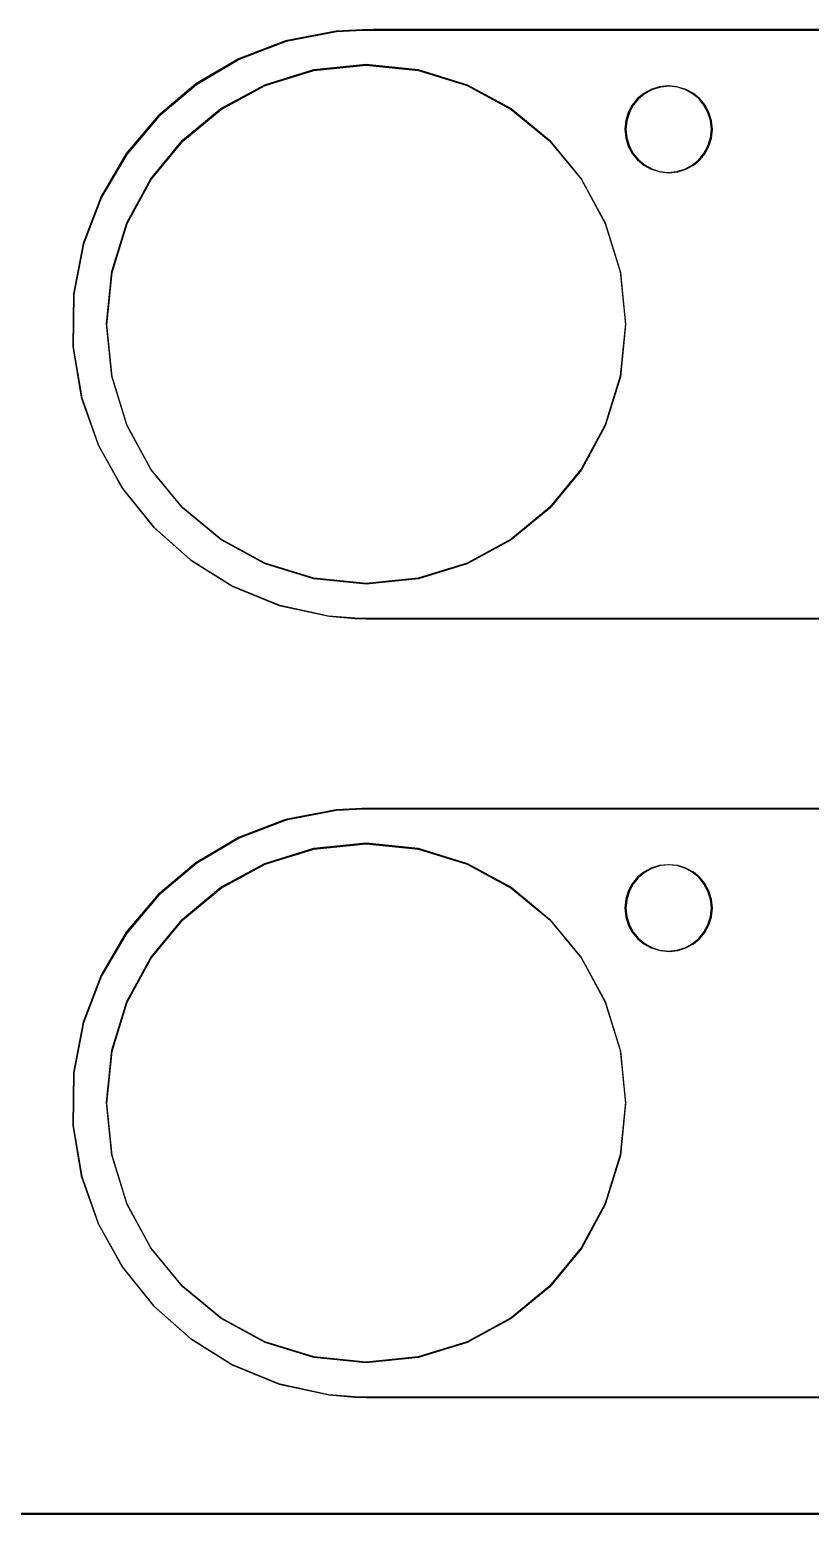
# Model space of a CAD drawing. Extents: x 1 to 47.7, y 0.2 to 35.
# Drawn here: x 23.462 to 24.365, y 4.851 to 6.567 of the extents above; entities that cross this region are included whole.
import ezdxf

# ---------------------------------------------------------------- set-up
doc = ezdxf.new("R2010")
doc.units = 0
doc.header["$MEASUREMENT"] = 0
for name, color, linetype in [('4_1__5U__UP_TO_TWO_IO_BOAR', 7, 'CONTINUOUS'), ('4_2__5U__FRONT_PANEL_W_24_', 7, 'CONTINUOUS'), ('5_1___24__TARGET_LEDS___12', 7, 'CONTINUOUS')]:
    doc.layers.add(name, color=color, linetype=linetype)

msp = doc.modelspace()

# ---------------------------------------------------------------- linework, layer by layer
at = {"layer": '4_1__5U__UP_TO_TWO_IO_BOAR'}
for points in [[(24.6703, 6.5665), (24.2571, 6.5665), (24.1619, 6.5665), (24.075, 6.5665), (23.9988, 6.5665), (23.9359, 6.5665), (23.8888, 6.5665), (23.86, 6.5665), (23.8475, 6.5665), (23.8172, 6.5648), (23.7589, 6.5536), (23.7046, 6.5329), (23.6552, 6.5037), (23.6116, 6.4668), (23.5747, 6.4232), (23.5454, 6.3738), (23.5248, 6.3195), (23.5136, 6.2612), (23.5128, 6.2004), (23.5226, 6.1416), (23.5419, 6.0867), (23.57, 6.0366), (23.6058, 5.9921), (23.6486, 5.9542), (23.6972, 5.9238), (23.7509, 5.9018), (23.8086, 5.8893), (23.8387, 5.8868), (23.8519, 5.8865), (23.8555, 5.8865), (23.8786, 5.8865), (23.9207, 5.8865), (23.9794, 5.8865), (24.052, 5.8865), (24.1361, 5.8865), (24.2292, 5.8865), (24.4323, 5.8865)], [(24.6703, 5.6665), (24.2571, 5.6665), (24.1619, 5.6665), (24.075, 5.6665), (23.9988, 5.6665), (23.9359, 5.6665), (23.8888, 5.6665), (23.86, 5.6665), (23.8475, 5.6665), (23.8172, 5.6648), (23.7589, 5.6536), (23.7046, 5.6329), (23.6552, 5.6037), (23.6116, 5.5668), (23.5747, 5.5232), (23.5454, 5.4738), (23.5248, 5.4195), (23.5136, 5.3612), (23.5128, 5.3004), (23.5226, 5.2417), (23.5419, 5.1867), (23.57, 5.1366), (23.6058, 5.0921), (23.6486, 5.0542), (23.6972, 5.0238), (23.7509, 5.0018), (23.8086, 4.9893), (23.8387, 4.9868), (23.8519, 4.9865), (23.8555, 4.9865), (23.8786, 4.9865), (23.9207, 4.9865), (23.9794, 4.9865), (24.052, 4.9865), (24.1361, 4.9865), (24.2292, 4.9865), (24.4323, 4.9865)], [(23.2973, 4.8514), (23.4647, 4.8514), (23.6321, 4.8514), (23.7982, 4.8514), (23.8804, 4.8514), (23.9617, 4.8514), (24.042, 4.8514), (24.1212, 4.8514), (24.1991, 4.8514), (24.2755, 4.8514), (24.3503, 4.8514), (24.4233, 4.8514)]]:
    msp.add_lwpolyline(points, dxfattribs=at)
for points in [[(23.5516, 6.2263), (23.5577, 6.2868), (23.5751, 6.3431), (23.6028, 6.3941), (23.6394, 6.4385), (23.6838, 6.4751), (23.7348, 6.5028), (23.7911, 6.5202), (23.8516, 6.5263), (23.912, 6.5202), (23.9683, 6.5028), (24.0193, 6.4751), (24.0637, 6.4385), (24.1003, 6.3941), (24.128, 6.3431), (24.1454, 6.2868), (24.1515, 6.2263), (24.1454, 6.1659), (24.128, 6.1096), (24.1003, 6.0586), (24.0637, 6.0142), (24.0193, 5.9776), (23.9683, 5.9499), (23.912, 5.9324), (23.8516, 5.9263), (23.7911, 5.9324), (23.7348, 5.9499), (23.6838, 5.9776), (23.6394, 6.0142), (23.6028, 6.0586), (23.5751, 6.1096), (23.5577, 6.1659)], [(24.2019, 6.402), (24.2119, 6.403), (24.2213, 6.406), (24.2298, 6.4106), (24.2372, 6.4167), (24.2433, 6.4241), (24.2479, 6.4326), (24.2508, 6.4419), (24.2518, 6.452), (24.2508, 6.4621), (24.2479, 6.4715), (24.2433, 6.48), (24.2372, 6.4874), (24.2298, 6.4935), (24.2213, 6.4981), (24.2119, 6.501), (24.2019, 6.502), (24.1918, 6.501), (24.1824, 6.4981), (24.1739, 6.4935), (24.1665, 6.4874), (24.1604, 6.48), (24.1558, 6.4715), (24.1529, 6.4621), (24.1518, 6.452), (24.1529, 6.4419), (24.1558, 6.4326), (24.1604, 6.4241), (24.1665, 6.4167), (24.1739, 6.4106), (24.1824, 6.406), (24.1918, 6.403)], [(23.5516, 5.3263), (23.5577, 5.3868), (23.5751, 5.4431), (23.6028, 5.4941), (23.6394, 5.5385), (23.6838, 5.5751), (23.7348, 5.6028), (23.7911, 5.6202), (23.8516, 5.6263), (23.912, 5.6202), (23.9683, 5.6028), (24.0193, 5.5751), (24.0637, 5.5385), (24.1003, 5.4941), (24.128, 5.4431), (24.1455, 5.3868), (24.1515, 5.3263), (24.1455, 5.2659), (24.128, 5.2096), (24.1003, 5.1586), (24.0637, 5.1142), (24.0193, 5.0776), (23.9683, 5.0499), (23.912, 5.0324), (23.8516, 5.0263), (23.7911, 5.0324), (23.7348, 5.0499), (23.6838, 5.0776), (23.6394, 5.1142), (23.6028, 5.1586), (23.5751, 5.2096), (23.5577, 5.2659)], [(24.2019, 5.502), (24.2119, 5.5031), (24.2213, 5.506), (24.2298, 5.5106), (24.2372, 5.5167), (24.2433, 5.5241), (24.2479, 5.5326), (24.2508, 5.542), (24.2518, 5.5521), (24.2508, 5.5621), (24.2479, 5.5715), (24.2433, 5.58), (24.2372, 5.5874), (24.2298, 5.5935), (24.2213, 5.5982), (24.2119, 5.6011), (24.2019, 5.6021), (24.1918, 5.6011), (24.1824, 5.5982), (24.1739, 5.5935), (24.1665, 5.5874), (24.1604, 5.58), (24.1558, 5.5715), (24.1529, 5.5621), (24.1518, 5.5521), (24.1529, 5.542), (24.1558, 5.5326), (24.1604, 5.5241), (24.1665, 5.5167), (24.1739, 5.5106), (24.1824, 5.506), (24.1918, 5.5031)]]:
    msp.add_lwpolyline(points, close=True, dxfattribs=at)
at = {"layer": '4_2__5U__FRONT_PANEL_W_24_'}
for points in [[(24.6697, 6.5673), (24.2566, 6.5673), (24.1614, 6.5673), (24.0744, 6.5673), (23.9982, 6.5673), (23.9353, 6.5673), (23.8883, 6.5673), (23.8595, 6.5673), (23.8469, 6.5672), (23.8166, 6.5655), (23.7583, 6.5543), (23.704, 6.5337), (23.6546, 6.5045), (23.611, 6.4676), (23.5741, 6.424), (23.5449, 6.3745), (23.5242, 6.3202), (23.513, 6.262), (23.5123, 6.2011), (23.522, 6.1424), (23.5414, 6.0875), (23.5694, 6.0373), (23.6053, 5.9928), (23.648, 5.9549), (23.6966, 5.9245), (23.7503, 5.9026), (23.8081, 5.89), (23.8382, 5.8875), (23.8514, 5.8873), (23.855, 5.8873), (23.8781, 5.8873), (23.9202, 5.8873), (23.9788, 5.8873), (24.0514, 5.8873), (24.1356, 5.8873), (24.2287, 5.8873), (24.4317, 5.8873)], [(24.6697, 5.6673), (24.2566, 5.6673), (24.1614, 5.6673), (24.0744, 5.6673), (23.9982, 5.6673), (23.9353, 5.6673), (23.8883, 5.6673), (23.8595, 5.6673), (23.8469, 5.6672), (23.8166, 5.6655), (23.7583, 5.6543), (23.704, 5.6337), (23.6546, 5.6045), (23.611, 5.5676), (23.5741, 5.524), (23.5449, 5.4745), (23.5242, 5.4202), (23.513, 5.362), (23.5123, 5.3012), (23.522, 5.2424), (23.5414, 5.1875), (23.5694, 5.1373), (23.6053, 5.0928), (23.648, 5.0549), (23.6966, 5.0245), (23.7503, 5.0026), (23.8081, 4.99), (23.8382, 4.9875), (23.8514, 4.9873), (23.855, 4.9873), (23.8781, 4.9873), (23.9202, 4.9873), (23.9788, 4.9873), (24.0514, 4.9873), (24.1356, 4.9873), (24.2287, 4.9873), (24.4317, 4.9873)], [(25.3521, 4.8521), (19.7763, 4.8521)]]:
    msp.add_lwpolyline(points, dxfattribs=at)
for points in [[(23.5513, 6.2273), (23.5574, 6.2877), (23.5749, 6.344), (23.6025, 6.395), (23.6392, 6.4394), (23.6836, 6.476), (23.7345, 6.5037), (23.7909, 6.5212), (23.8513, 6.5273), (23.9118, 6.5212), (23.9681, 6.5037), (24.019, 6.476), (24.0634, 6.4394), (24.1, 6.395), (24.1277, 6.344), (24.1452, 6.2877), (24.1513, 6.2273), (24.1452, 6.1668), (24.1277, 6.1105), (24.1, 6.0595), (24.0634, 6.0151), (24.019, 5.9785), (23.9681, 5.9508), (23.9118, 5.9334), (23.8513, 5.9273), (23.7909, 5.9334), (23.7345, 5.9508), (23.6836, 5.9785), (23.6392, 6.0151), (23.6025, 6.0595), (23.5749, 6.1105), (23.5574, 6.1668)], [(24.1506, 6.4522), (24.1517, 6.4421), (24.1546, 6.4328), (24.1592, 6.4243), (24.1653, 6.4169), (24.1727, 6.4108), (24.1812, 6.4062), (24.1906, 6.4032), (24.2007, 6.4022), (24.2107, 6.4032), (24.2201, 6.4062), (24.2286, 6.4108), (24.236, 6.4169), (24.2421, 6.4243), (24.2467, 6.4328), (24.2496, 6.4421), (24.2507, 6.4522), (24.2496, 6.4623), (24.2467, 6.4717), (24.2421, 6.4802), (24.236, 6.4876), (24.2286, 6.4937), (24.2201, 6.4983), (24.2107, 6.5012), (24.2007, 6.5022), (24.1906, 6.5012), (24.1812, 6.4983), (24.1727, 6.4937), (24.1653, 6.4876), (24.1592, 6.4802), (24.1546, 6.4717), (24.1517, 6.4623)], [(23.5513, 5.3273), (23.5574, 5.3877), (23.5749, 5.4441), (23.6025, 5.495), (23.6392, 5.5394), (23.6836, 5.5761), (23.7345, 5.6037), (23.7909, 5.6212), (23.8513, 5.6273), (23.9118, 5.6212), (23.9681, 5.6037), (24.019, 5.5761), (24.0634, 5.5394), (24.1, 5.495), (24.1277, 5.4441), (24.1452, 5.3877), (24.1513, 5.3273), (24.1452, 5.2668), (24.1277, 5.2105), (24.1, 5.1595), (24.0634, 5.1151), (24.019, 5.0785), (23.9681, 5.0508), (23.9118, 5.0334), (23.8513, 5.0273), (23.7909, 5.0334), (23.7345, 5.0508), (23.6836, 5.0785), (23.6392, 5.1151), (23.6025, 5.1595), (23.5749, 5.2105), (23.5574, 5.2668)], [(24.1506, 5.5522), (24.1517, 5.5421), (24.1546, 5.5328), (24.1592, 5.5243), (24.1653, 5.5169), (24.1727, 5.5108), (24.1812, 5.5062), (24.1906, 5.5032), (24.2007, 5.5022), (24.2107, 5.5032), (24.2201, 5.5062), (24.2286, 5.5108), (24.236, 5.5169), (24.2421, 5.5243), (24.2467, 5.5328), (24.2496, 5.5421), (24.2507, 5.5522), (24.2496, 5.5623), (24.2467, 5.5717), (24.2421, 5.5802), (24.236, 5.5876), (24.2286, 5.5937), (24.2201, 5.5983), (24.2107, 5.6012), (24.2007, 5.6022), (24.1906, 5.6012), (24.1812, 5.5983), (24.1727, 5.5937), (24.1653, 5.5876), (24.1592, 5.5802), (24.1546, 5.5717), (24.1517, 5.5623)]]:
    msp.add_lwpolyline(points, close=True, dxfattribs=at)
at = {"layer": '5_1___24__TARGET_LEDS___12'}
for points in [[(24.6697, 6.5673), (24.2566, 6.5673), (24.1614, 6.5673), (24.0744, 6.5673), (23.9982, 6.5673), (23.9353, 6.5673), (23.8883, 6.5673), (23.8595, 6.5673), (23.8469, 6.5672), (23.8166, 6.5655), (23.7583, 6.5543), (23.704, 6.5337), (23.6546, 6.5045), (23.611, 6.4676), (23.5741, 6.424), (23.5449, 6.3745), (23.5242, 6.3202), (23.513, 6.262), (23.5123, 6.2011), (23.522, 6.1424), (23.5414, 6.0875), (23.5694, 6.0373), (23.6053, 5.9928), (23.648, 5.9549), (23.6966, 5.9245), (23.7503, 5.9026), (23.8081, 5.89), (23.8382, 5.8875), (23.8514, 5.8873), (23.855, 5.8873), (23.8781, 5.8873), (23.9202, 5.8873), (23.9788, 5.8873), (24.0514, 5.8873), (24.1356, 5.8873), (24.2287, 5.8873), (24.4317, 5.8873)], [(24.6697, 5.6673), (24.2566, 5.6673), (24.1614, 5.6673), (24.0744, 5.6673), (23.9982, 5.6673), (23.9353, 5.6673), (23.8883, 5.6673), (23.8595, 5.6673), (23.8469, 5.6672), (23.8166, 5.6655), (23.7583, 5.6543), (23.704, 5.6337), (23.6546, 5.6045), (23.611, 5.5676), (23.5741, 5.524), (23.5449, 5.4745), (23.5242, 5.4202), (23.513, 5.362), (23.5123, 5.3012), (23.522, 5.2424), (23.5414, 5.1875), (23.5694, 5.1373), (23.6053, 5.0928), (23.648, 5.0549), (23.6966, 5.0245), (23.7503, 5.0026), (23.8081, 4.99), (23.8382, 4.9875), (23.8514, 4.9873), (23.855, 4.9873), (23.8781, 4.9873), (23.9202, 4.9873), (23.9788, 4.9873), (24.0514, 4.9873), (24.1356, 4.9873), (24.2287, 4.9873), (24.4317, 4.9873)], [(25.3521, 4.8521), (19.7763, 4.8521)]]:
    msp.add_lwpolyline(points, dxfattribs=at)
for points in [[(23.5513, 6.2273), (23.5574, 6.2877), (23.5749, 6.344), (23.6025, 6.395), (23.6392, 6.4394), (23.6836, 6.476), (23.7345, 6.5037), (23.7909, 6.5212), (23.8513, 6.5273), (23.9118, 6.5212), (23.9681, 6.5037), (24.019, 6.476), (24.0634, 6.4394), (24.1, 6.395), (24.1277, 6.344), (24.1452, 6.2877), (24.1513, 6.2273), (24.1452, 6.1668), (24.1277, 6.1105), (24.1, 6.0595), (24.0634, 6.0151), (24.019, 5.9785), (23.9681, 5.9508), (23.9118, 5.9334), (23.8513, 5.9273), (23.7909, 5.9334), (23.7345, 5.9508), (23.6836, 5.9785), (23.6392, 6.0151), (23.6025, 6.0595), (23.5749, 6.1105), (23.5574, 6.1668)], [(24.1506, 6.4522), (24.1517, 6.4421), (24.1546, 6.4328), (24.1592, 6.4243), (24.1653, 6.4169), (24.1727, 6.4108), (24.1812, 6.4062), (24.1906, 6.4032), (24.2007, 6.4022), (24.2107, 6.4032), (24.2201, 6.4062), (24.2286, 6.4108), (24.236, 6.4169), (24.2421, 6.4243), (24.2467, 6.4328), (24.2496, 6.4421), (24.2507, 6.4522), (24.2496, 6.4623), (24.2467, 6.4717), (24.2421, 6.4802), (24.236, 6.4876), (24.2286, 6.4937), (24.2201, 6.4983), (24.2107, 6.5012), (24.2007, 6.5022), (24.1906, 6.5012), (24.1812, 6.4983), (24.1727, 6.4937), (24.1653, 6.4876), (24.1592, 6.4802), (24.1546, 6.4717), (24.1517, 6.4623)], [(23.5513, 5.3273), (23.5574, 5.3877), (23.5749, 5.4441), (23.6025, 5.495), (23.6392, 5.5394), (23.6836, 5.5761), (23.7345, 5.6037), (23.7909, 5.6212), (23.8513, 5.6273), (23.9118, 5.6212), (23.9681, 5.6037), (24.019, 5.5761), (24.0634, 5.5394), (24.1, 5.495), (24.1277, 5.4441), (24.1452, 5.3877), (24.1513, 5.3273), (24.1452, 5.2668), (24.1277, 5.2105), (24.1, 5.1595), (24.0634, 5.1151), (24.019, 5.0785), (23.9681, 5.0508), (23.9118, 5.0334), (23.8513, 5.0273), (23.7909, 5.0334), (23.7345, 5.0508), (23.6836, 5.0785), (23.6392, 5.1151), (23.6025, 5.1595), (23.5749, 5.2105), (23.5574, 5.2668)], [(24.1506, 5.5522), (24.1517, 5.5421), (24.1546, 5.5328), (24.1592, 5.5243), (24.1653, 5.5169), (24.1727, 5.5108), (24.1812, 5.5062), (24.1906, 5.5032), (24.2007, 5.5022), (24.2107, 5.5032), (24.2201, 5.5062), (24.2286, 5.5108), (24.236, 5.5169), (24.2421, 5.5243), (24.2467, 5.5328), (24.2496, 5.5421), (24.2507, 5.5522), (24.2496, 5.5623), (24.2467, 5.5717), (24.2421, 5.5802), (24.236, 5.5876), (24.2286, 5.5937), (24.2201, 5.5983), (24.2107, 5.6012), (24.2007, 5.6022), (24.1906, 5.6012), (24.1812, 5.5983), (24.1727, 5.5937), (24.1653, 5.5876), (24.1592, 5.5802), (24.1546, 5.5717), (24.1517, 5.5623)]]:
    msp.add_lwpolyline(points, close=True, dxfattribs=at)

doc.saveas('drawing.dxf')
